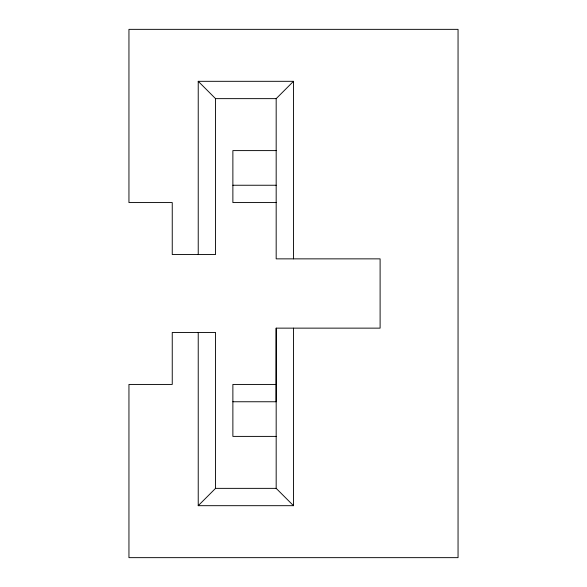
<?xml version="1.0" encoding="UTF-8"?>
<svg xmlns="http://www.w3.org/2000/svg" width="587" height="587" viewBox="0 0 587 587"><rect width="100%" height="100%" fill="white"/><g stroke="black" fill="none" stroke-linecap="round" stroke-linejoin="round"><path stroke-width="0.88" d="M198.23 254.531L198.23 81.314L293.5 81.314L276.176 98.638L276.176 258.86L380.105 258.86L380.105 328.14L276.176 328.14L276.176 488.362L293.5 505.686L198.23 505.686L198.23 332.469M198.23 505.686L215.554 488.362L215.554 332.469L172.248 332.469L172.248 384.434L128.949 384.434L128.949 557.65L458.051 557.65L458.051 29.35L128.949 29.35L128.949 202.566L172.248 202.566L172.248 254.531L215.554 254.531L215.554 98.638L198.23 81.314M215.554 98.638L276.176 98.638M276.176 150.602L232.878 150.602L232.878 202.566L276.176 202.566M232.878 185.243L276.176 185.243M276.176 384.434L232.878 384.434L232.878 436.398L276.176 436.398M232.878 401.757L276.095 401.757L276.176 328.14M215.554 488.362L276.176 488.362M293.5 81.314L293.5 258.86M293.5 328.14L293.5 505.686"/></g></svg>
